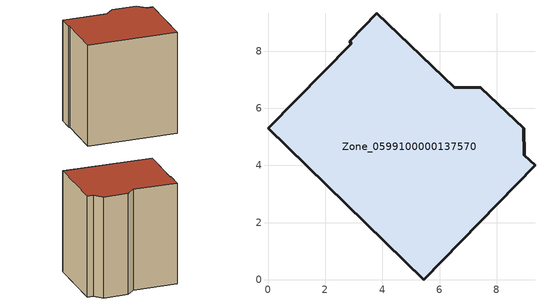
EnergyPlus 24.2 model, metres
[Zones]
Zone_0599100000137570
 floor ground (C_G): 6.51,6.73 7.44,6.72 8.94,5.3 8.96,4.36 9.34,4 5.46,0 0,5.3 2.92,8.26 2.86,8.34 3.81,9.32 z0
 wall outside (C_F): 7.44,6.72 6.51,6.73 3.81,9.32 2.86,8.34 2.92,8.26 0,5.3 5.46,0 9.34,4 8.96,4.36 8.94,5.3 7.44,6.72 z0:8.71
 roof outside (C_R): 5.46,0 9.34,4 8.96,4.36 8.94,5.3 7.44,6.72 6.51,6.73 3.81,9.32 2.86,8.34 2.92,8.26 0,5.3 z8.71
[BUILDING]
Pand.0599100000137570: North Axis=0; Terrain=City; Loads Convergence Tolerance Value=0.04; Temperature Convergence Tolerance Value=0.4; Solar Distribution=FullExterior; Maximum Number of Warmup Days=25; Minimum Number of Warmup Days=1
[Site:Location]
Rotterdam.The.Hague.AP_ZH_NLD Design_Conditions: Latitude=51.96; Longitude=4.45; Time Zone=1; Elevation=-4.5
[SITE:GROUNDTEMPERATURE:BUILDINGSURFACE]
18, 18, 18, 18, 18, 18, 18, 18, 18, 18, 18, 18
[MATERIAL] Thermal Absorptance=0.9; Solar Absorptance=0.7; Visible Absorptance=0.7
Name | Roughness | Thickness | Conductivity | Density | Specific Heat
G.TI.1946 | MediumSmooth | 0.15 | 1 | 540 | 1210
F.TI.1946 | Rough | 0.3 | 0.857143 | 1920 | 840
R.TI.1946 | MediumRough | 0.2 | 0.1 | 1500 | 1000
[CONSTRUCTION]
C_G: G.TI.1946
C_F: F.TI.1946
C_R: R.TI.1946
[ZONE]
Zone_0599100000137570: Type=1; Multiplier=1; Ceiling Height=Autocalculate; Volume=Autocalculate; Floor Area=autocalculate; Part of Total Floor Area=Yes
[ZONEINFILTRATION:DESIGNFLOWRATE]
Infil_Zone_0599100000137570: Zone or ZoneList or Space or SpaceList=Zone_0599100000137570; Schedule=AlwaysOn; Design Flow Rate Calculation Method=Flow/Area; Flow Rate per Floor Area=0.003; Constant Term Coefficient=1; Temperature Term Coefficient=0; Velocity Term Coefficient=0; Velocity Squared Term Coefficient=0
[HVACTEMPLATE:ZONE:IDEALLOADSAIRSYSTEM]
Zone_0599100000137570: Maximum Heating Supply Air Temperature=50; Minimum Cooling Supply Air Temperature=13; Maximum Heating Supply Air Humidity Ratio=0.0156; Minimum Cooling Supply Air Humidity Ratio=0.0077; Heating Limit=NoLimit; Cooling Limit=NoLimit; Dehumidification Control Type=ConstantSensibleHeatRatio; Cooling Sensible Heat Ratio=0.7; Dehumidification Setpoint=60; Humidification Control Type=None; Humidification Setpoint=30; Outdoor Air Method=None; Outdoor Air Flow Rate per Person=0.00944; Outdoor Air Flow Rate per Zone Floor Area=0; Outdoor Air Flow Rate per Zone=0; Demand Controlled Ventilation Type=None; Outdoor Air Economizer Type=NoEconomizer; Heat Recovery Type=None; Sensible Heat Recovery Effectiveness=0.7; Latent Heat Recovery Effectiveness=0.65
[ZONECONTROL:THERMOSTAT]
ThermostatControl_Zone_0599100000137570: Zone or ZoneList=Zone_0599100000137570; Control Type Schedule=DualSetpointControlType; Control 1=Thermostat_Zone_0599100000137570; Temperature Difference Between Cutout And Setpoint=0
[THERMOSTATSETPOINT:DUALSETPOINT]
Thermostat_Zone_0599100000137570: Heating Setpoint Temperature Schedule=HeatingSetpoint_Zone_0599100000137570; Cooling Setpoint Temperature Schedule=CoolingSetpoint_Zone_0599100000137570
[SCHEDULE:COMPACT]
HeatingSetpoint_Zone_0599100000137570: Through: 12/31, For: AllDays, Until: 24:00, 21
CoolingSetpoint_Zone_0599100000137570: Through: 12/31, For: AllDays, Until: 24:00, 24
DualSetpointControlType: Through: 12/31, For: AllDays, Until: 24:00, 4
AlwaysOn: Through: 12/31, For: AllDays, Until: 24:00, 1
